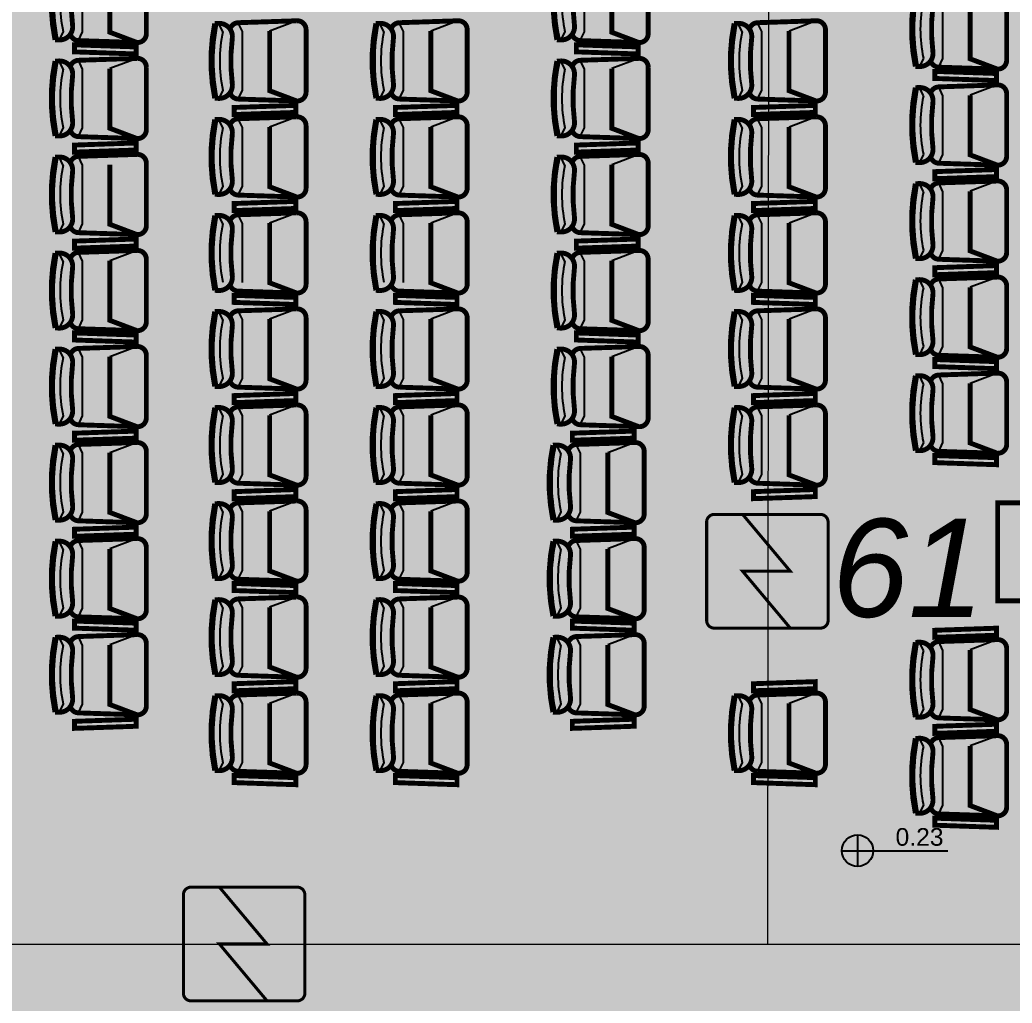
# Model space of a CAD drawing. Header units: metres. Extents: x -331 to 2982, y 362 to 2539.
# Drawn here: x 878.16 to 884.23, y 930.3 to 936.32 of the extents above; entities that cross this region are included whole.
import ezdxf

# ---------------------------------------------------------------- set-up
doc = ezdxf.new("R2010")
doc.units = ezdxf.units.M
doc.layers.add('_salas', color=251, linetype='Continuous', plot=False)
for name, color, linetype in [('DET. FUMAÇA', 1, 'Continuous'), ('Div', 251, 'Continuous'), ('Pis', 251, 'Continuous')]:
    doc.layers.add(name, color=color, linetype=linetype)
doc.styles.add('ALESP1', font='arial.ttf')
doc.styles.add('X3G_ENTITY_14169A0B', font='arial.ttf', dxfattribs={"height": 0.6})

# ---------------------------------------------------------------- blocks, each defined once
blk = doc.blocks.new('Detector de fumaça')
at = {"layer": 'DET. FUMAÇA', "linetype": 'Continuous', "lineweight": 15, "const_width": 0.0187}
blk.add_lwpolyline([(774.5995, 539.8158), (775.2491, 539.8158, -0.414214), (775.2958, 539.769), (775.2958, 539.1669, -0.414214), (775.2491, 539.1202), (774.5995, 539.1202, -0.414214), (774.5527, 539.1669), (774.5527, 539.769, -0.414214)], format="xyb", close=True, dxfattribs=at)
blk.add_lwpolyline([(774.773, 539.8158), (775.0645, 539.468), (774.773, 539.468), (775.0645, 539.1202)], dxfattribs=at)

msp = doc.modelspace()

# ---------------------------------------------------------------- hatches: boundary and pattern name
at = {"layer": '_salas', "transparency": 33554559}
h = msp.add_hatch(color=256, dxfattribs=at)
h.dxf.hatch_style = 1
h.paths.add_polyline_path([(895.2162, 949.3861), (890.2562, 949.3861), (890.2562, 949.1861), (891.5962, 949.1861), (891.5962, 947.7111, -1.003891), (891.5962, 942.5612), (891.5962, 941.3861), (875.3562, 941.3861), (875.3562, 916.6361), (875.3562, 909.3916), (875.3562, 905.9261), (895.2162, 905.9261)])
h.paths.add_polyline_path([(882.3062, 925.8361), (878.1562, 925.8361), (878.1562, 929.3361), (882.3062, 929.3361)], flags=16)
at = {"layer": 'Pis'}
h = msp.add_hatch(color=256, dxfattribs=at)
h.paths.add_polyline_path([(883.2814, 931.2326), (883.2814, 931.3286, 0.414214), (883.1854, 931.2326)])
h.paths.add_polyline_path([(883.2814, 931.1366, 0.414214), (883.3774, 931.2326), (883.2814, 931.2326)])

# ---------------------------------------------------------------- linework, layer by layer
at = {"layer": 'Div', "color": 150, "linetype": 'Continuous', "lineweight": 0}
for p, q in [((882.7382, 938.7436), (882.7297, 930.6616)), ((876.7931, 930.6616), (891.0294, 930.6616))]:
    msp.add_line(p, q, dxfattribs=at)
at = {"layer": 'Pis'}
for p, q in [((878.5403, 936.2423), (878.5403, 936.6018)), ((881.6107, 936.2423), (881.6107, 936.6018)), ((883.8039, 936.0797), (883.8039, 936.4392)), ((879.8503, 936.3098), (879.6843, 936.247)), ((880.8361, 936.3098), (880.6701, 936.247)), ((883.028, 936.3098), (882.8621, 936.247)), ((878.4205, 936.2436), (878.3959, 936.1925)), ((878.5144, 936.1885), (878.5403, 936.2423)), ((879.3976, 936.2429), (879.373, 936.2941)), ((879.5174, 936.2442), (879.4915, 936.298)), ((879.5174, 935.8847), (879.5174, 936.2442)), ((880.3834, 936.2429), (880.3589, 936.2941)), ((880.5032, 936.2442), (880.4774, 936.298)), ((880.5032, 935.8847), (880.5032, 936.2442)), ((881.4909, 936.2436), (881.4664, 936.1925)), ((881.5849, 936.1885), (881.6107, 936.2423)), ((882.5753, 936.2429), (882.5508, 936.2941)), ((882.6951, 936.2442), (882.6693, 936.298)), ((882.6951, 935.8847), (882.6951, 936.2442)), ((878.4205, 936.0129), (878.3959, 936.0641)), ((878.5403, 936.0142), (878.5144, 936.068)), ((878.8732, 936.0798), (878.7072, 936.017)), ((881.4909, 936.0129), (881.4664, 936.0641)), ((881.6107, 936.0142), (881.5849, 936.068)), ((881.9436, 936.0798), (881.7776, 936.017)), ((883.6841, 936.0809), (883.6596, 936.0298)), ((883.7781, 936.0259), (883.8039, 936.0797)), ((878.5403, 935.6547), (878.5403, 936.0142)), ((881.6107, 935.6547), (881.6107, 936.0142)), ((879.3976, 935.886), (879.373, 935.8349)), ((879.4915, 935.831), (879.5174, 935.8847)), ((880.3834, 935.886), (880.3589, 935.8349)), ((880.4774, 935.831), (880.5032, 935.8847)), ((882.5753, 935.886), (882.5508, 935.8349)), ((882.6693, 935.831), (882.6951, 935.8847)), ((883.6841, 935.8503), (883.6596, 935.9014)), ((883.8039, 935.8516), (883.7781, 935.9053)), ((884.1368, 935.9172), (883.9708, 935.8544)), ((883.8039, 935.4921), (883.8039, 935.8516)), ((879.3976, 935.6554), (879.373, 935.7065)), ((879.5174, 935.6566), (879.4915, 935.7104)), ((879.8503, 935.7222), (879.6843, 935.6595)), ((880.3834, 935.6554), (880.3589, 935.7065)), ((880.5032, 935.6566), (880.4774, 935.7104)), ((880.8361, 935.7222), (880.6701, 935.6595)), ((882.5753, 935.6554), (882.5508, 935.7065)), ((882.6951, 935.6566), (882.6693, 935.7104)), ((883.028, 935.7222), (882.8621, 935.6595)), ((878.4205, 935.656), (878.3959, 935.6049)), ((878.5144, 935.601), (878.5403, 935.6547)), ((879.5174, 935.2972), (879.5174, 935.6566)), ((880.5032, 935.2972), (880.5032, 935.6566)), ((881.4909, 935.656), (881.4664, 935.6049)), ((881.5849, 935.601), (881.6107, 935.6547)), ((882.6951, 935.2972), (882.6951, 935.6566)), ((878.4205, 935.4254), (878.3959, 935.4765)), ((878.5403, 935.4266), (878.5144, 935.4804)), ((881.4909, 935.4254), (881.4664, 935.4765)), ((881.6107, 935.4266), (881.5849, 935.4804)), ((881.9436, 935.4922), (881.7776, 935.4295)), ((883.6841, 935.4934), (883.6596, 935.4422)), ((883.7781, 935.4383), (883.8039, 935.4921)), ((878.5403, 935.0672), (878.5403, 935.4266)), ((881.6107, 935.0672), (881.6107, 935.4266)), ((884.1368, 935.3296), (883.9708, 935.2668)), ((879.3976, 935.2984), (879.373, 935.2473)), ((879.4915, 935.2434), (879.5174, 935.2972)), ((880.3834, 935.2984), (880.3589, 935.2473)), ((880.4774, 935.2434), (880.5032, 935.2972)), ((882.5753, 935.2984), (882.5508, 935.2473)), ((882.6693, 935.2434), (882.6951, 935.2972)), ((883.6841, 935.2627), (883.6596, 935.3139)), ((883.8039, 935.264), (883.7781, 935.3178)), ((883.8039, 934.9045), (883.8039, 935.264)), ((879.3976, 935.0678), (879.373, 935.1189)), ((879.5174, 935.0691), (879.4915, 935.1228)), ((879.8503, 935.1347), (879.6843, 935.0719)), ((880.3834, 935.0678), (880.3589, 935.1189)), ((880.5032, 935.0691), (880.4774, 935.1228)), ((880.8361, 935.1347), (880.6701, 935.0719)), ((882.5753, 935.0678), (882.5508, 935.1189)), ((882.6951, 935.0691), (882.6693, 935.1228)), ((883.028, 935.1347), (882.8621, 935.0719)), ((878.4205, 935.0684), (878.3959, 935.0173)), ((878.5144, 935.0134), (878.5403, 935.0672)), ((879.5174, 934.7096), (879.5174, 935.0691)), ((880.5032, 934.7096), (880.5032, 935.0691)), ((881.4909, 935.0684), (881.4664, 935.0173)), ((881.5849, 935.0134), (881.6107, 935.0672)), ((882.6951, 934.7096), (882.6951, 935.0691)), ((878.8732, 934.9047), (878.7072, 934.8419)), ((881.9436, 934.9047), (881.7776, 934.8419)), ((883.6841, 934.9058), (883.6596, 934.8547)), ((883.7781, 934.8508), (883.8039, 934.9045)), ((878.4205, 934.8378), (878.3959, 934.8889)), ((878.5403, 934.8391), (878.5144, 934.8928)), ((881.4909, 934.8378), (881.4664, 934.8889)), ((881.6107, 934.8391), (881.5849, 934.8928)), ((878.5403, 934.4796), (878.5403, 934.8391)), ((881.6107, 934.4796), (881.6107, 934.8391)), ((883.6841, 934.6752), (883.6596, 934.7263)), ((883.8039, 934.6764), (883.7781, 934.7302)), ((884.1368, 934.742), (883.9708, 934.6792)), ((882.5753, 934.7109), (882.5508, 934.6597)), ((882.6693, 934.6558), (882.6951, 934.7096)), ((883.8039, 934.3169), (883.8039, 934.6764)), ((879.8503, 934.5471), (879.6843, 934.4843)), ((880.8361, 934.5471), (880.6701, 934.4843)), ((883.028, 934.5471), (882.8621, 934.4843)), ((878.4205, 934.4809), (878.3959, 934.4297)), ((878.5144, 934.4258), (878.5403, 934.4796)), ((879.3976, 934.4802), (879.373, 934.5313)), ((879.5174, 934.4815), (879.4915, 934.5353)), ((879.5174, 934.122), (879.5174, 934.4815)), ((880.3834, 934.4802), (880.3589, 934.5313)), ((880.5032, 934.4815), (880.4774, 934.5353)), ((880.5032, 934.122), (880.5032, 934.4815)), ((881.4909, 934.4809), (881.4664, 934.4297)), ((881.5849, 934.4258), (881.6107, 934.4796)), ((882.5753, 934.4802), (882.5508, 934.5313)), ((882.6951, 934.4815), (882.6693, 934.5353)), ((882.6951, 934.122), (882.6951, 934.4815)), ((878.4205, 934.2502), (878.3959, 934.3013)), ((878.5403, 934.2515), (878.5144, 934.3053)), ((878.8732, 934.3171), (878.7072, 934.2543)), ((881.4909, 934.2502), (881.4664, 934.3013)), ((881.6107, 934.2515), (881.5849, 934.3053)), ((881.9436, 934.3171), (881.7776, 934.2543)), ((883.6841, 934.3182), (883.6596, 934.2671)), ((883.7781, 934.2632), (883.8039, 934.3169)), ((878.5403, 933.892), (878.5403, 934.2515)), ((881.6107, 933.892), (881.6107, 934.2515)), ((879.3976, 934.1233), (879.373, 934.0722)), ((879.4915, 934.0683), (879.5174, 934.122)), ((880.3834, 934.1233), (880.3589, 934.0722)), ((880.4774, 934.0683), (880.5032, 934.122)), ((882.5753, 934.1233), (882.5508, 934.0722)), ((882.6693, 934.0683), (882.6951, 934.122)), ((883.6841, 934.0876), (883.6596, 934.1387)), ((883.8039, 934.0889), (883.7781, 934.1426)), ((884.1368, 934.1545), (883.9708, 934.0917)), ((883.8039, 933.7294), (883.8039, 934.0889)), ((879.3976, 933.8927), (879.373, 933.9438)), ((879.5174, 933.8939), (879.4915, 933.9477)), ((879.8503, 933.9595), (879.6843, 933.8967)), ((880.3834, 933.8927), (880.3589, 933.9438)), ((880.5032, 933.8939), (880.4774, 933.9477)), ((880.8361, 933.9595), (880.6701, 933.8967)), ((882.5753, 933.8927), (882.5508, 933.9438)), ((882.6951, 933.8939), (882.6693, 933.9477)), ((883.028, 933.9595), (882.8621, 933.8967)), ((878.4205, 933.8933), (878.3959, 933.8422)), ((878.5144, 933.8383), (878.5403, 933.892)), ((879.5174, 933.5344), (879.5174, 933.8939)), ((880.5032, 933.5344), (880.5032, 933.8939)), ((881.4909, 933.8933), (881.4664, 933.8422)), ((881.5849, 933.8383), (881.6107, 933.892)), ((882.6951, 933.5344), (882.6951, 933.8939)), ((878.4205, 933.6627), (878.3959, 933.7138)), ((878.5403, 933.6639), (878.5144, 933.7177)), ((878.8732, 933.7295), (878.7072, 933.6667)), ((881.4666, 933.6627), (881.442, 933.7138)), ((881.5863, 933.6639), (881.5605, 933.7177)), ((881.9192, 933.7295), (881.7533, 933.6667)), ((883.6841, 933.7306), (883.6596, 933.6795)), ((883.7781, 933.6756), (883.8039, 933.7294)), ((878.5403, 933.3044), (878.5403, 933.6639)), ((881.5863, 933.3044), (881.5863, 933.6639)), ((879.3976, 933.5357), (879.373, 933.4846)), ((879.4915, 933.4807), (879.5174, 933.5344)), ((880.3834, 933.5357), (880.3589, 933.4846)), ((880.4774, 933.4807), (880.5032, 933.5344)), ((882.5753, 933.5357), (882.5508, 933.4846)), ((882.6693, 933.4807), (882.6951, 933.5344)), ((879.3976, 933.3051), (879.373, 933.3562)), ((879.5174, 933.3064), (879.4915, 933.3601)), ((879.8503, 933.372), (879.6843, 933.3092)), ((880.3834, 933.3051), (880.3589, 933.3562)), ((880.5032, 933.3064), (880.4774, 933.3601)), ((880.8361, 933.372), (880.6701, 933.3092)), ((878.4205, 933.3057), (878.3959, 933.2546)), ((878.5144, 933.2507), (878.5403, 933.3044)), ((879.5174, 932.9469), (879.5174, 933.3064)), ((880.5032, 932.9469), (880.5032, 933.3064)), ((881.4666, 933.3057), (881.442, 933.2546)), ((881.5605, 933.2507), (881.5863, 933.3044)), ((878.4205, 933.0751), (878.3959, 933.1262)), ((878.5403, 933.0764), (878.5144, 933.1301)), ((878.8732, 933.142), (878.7072, 933.0792)), ((881.4666, 933.0751), (881.442, 933.1262)), ((881.5863, 933.0764), (881.5605, 933.1301)), ((881.9192, 933.142), (881.7533, 933.0792)), ((878.5403, 932.7169), (878.5403, 933.0764)), ((881.5863, 932.7169), (881.5863, 933.0764)), ((879.3976, 932.9481), (879.373, 932.897)), ((879.4915, 932.8931), (879.5174, 932.9469)), ((880.3834, 932.9481), (880.3589, 932.897)), ((880.4774, 932.8931), (880.5032, 932.9469)), ((879.8503, 932.7844), (879.6843, 932.7216)), ((880.8361, 932.7844), (880.6701, 932.7216)), ((878.4205, 932.7181), (878.3959, 932.667)), ((879.3976, 932.7175), (879.373, 932.7686)), ((879.5174, 932.7188), (879.4915, 932.7726)), ((879.5174, 932.3593), (879.5174, 932.7188)), ((880.3834, 932.7175), (880.3589, 932.7686)), ((880.5032, 932.7188), (880.4774, 932.7726)), ((880.5032, 932.3593), (880.5032, 932.7188)), ((881.4666, 932.7181), (881.442, 932.667)), ((878.5144, 932.6631), (878.5403, 932.7169)), ((881.5605, 932.6631), (881.5863, 932.7169)), ((878.4205, 932.4875), (878.3959, 932.5386)), ((878.5403, 932.4888), (878.5144, 932.5426)), ((878.8732, 932.5544), (878.7072, 932.4916)), ((881.4666, 932.4875), (881.442, 932.5386)), ((881.5863, 932.4888), (881.5605, 932.5426)), ((881.9192, 932.5544), (881.7533, 932.4916)), ((883.7377, 932.5938), (883.7377, 932.5938)), ((878.5403, 932.1293), (878.5403, 932.4888)), ((881.5863, 932.1293), (881.5863, 932.4888)), ((883.6841, 932.4569), (883.6596, 932.508)), ((883.8039, 932.4582), (883.7781, 932.5119)), ((884.1368, 932.5238), (883.9708, 932.461)), ((883.8039, 932.0987), (883.8039, 932.4582)), ((879.3976, 932.3606), (879.373, 932.3095)), ((879.4915, 932.3056), (879.5174, 932.3593)), ((880.3834, 932.3606), (880.3589, 932.3095)), ((880.4774, 932.3056), (880.5032, 932.3593)), ((879.3976, 932.13), (879.373, 932.1811)), ((879.5174, 932.1312), (879.4915, 932.185)), ((879.8503, 932.1968), (879.6843, 932.134)), ((880.3834, 932.13), (880.3589, 932.1811)), ((880.5032, 932.1312), (880.4774, 932.185)), ((880.8361, 932.1968), (880.6701, 932.134)), ((882.5753, 932.13), (882.5508, 932.1811)), ((882.6951, 932.1312), (882.6693, 932.185)), ((883.028, 932.1968), (882.8621, 932.134)), ((878.4205, 932.1306), (878.3959, 932.0795)), ((878.5144, 932.0756), (878.5403, 932.1293)), ((879.5174, 931.7717), (879.5174, 932.1312)), ((880.5032, 931.7717), (880.5032, 932.1312)), ((881.4666, 932.1306), (881.442, 932.0795)), ((881.5605, 932.0756), (881.5863, 932.1293)), ((882.6951, 931.7717), (882.6951, 932.1312)), ((883.6841, 932.1), (883.6596, 932.0488)), ((883.7781, 932.0449), (883.8039, 932.0987)), ((884.1368, 931.9362), (883.9708, 931.8734)), ((883.6841, 931.8693), (883.6596, 931.9204)), ((883.8039, 931.8706), (883.7781, 931.9244)), ((883.8039, 931.5111), (883.8039, 931.8706)), ((879.3976, 931.773), (879.373, 931.7219)), ((879.4915, 931.718), (879.5174, 931.7717)), ((880.3834, 931.773), (880.3589, 931.7219)), ((880.4774, 931.718), (880.5032, 931.7717)), ((882.5753, 931.773), (882.5508, 931.7219)), ((882.6693, 931.718), (882.6951, 931.7717)), ((883.6841, 931.5124), (883.6596, 931.4613)), ((883.7781, 931.4574), (883.8039, 931.5111)), ((883.2814, 931.3286), (883.2814, 931.1366)), ((883.1855, 931.2326), (883.8347, 931.2326))]:
    msp.add_line(p, q, dxfattribs=at)
at = {"layer": 'Pis', "const_width": 0.03}
for points in [[(878.3713, 936.6508), (878.3959, 936.6516, -0.46106), (878.4788, 936.5608, 0.062207), (878.4788, 936.2833, -0.46106), (878.3959, 936.1925), (878.3713, 936.1933, -0.102212)], [(881.4417, 936.6508), (881.4664, 936.6516, -0.46106), (881.5493, 936.5608, 0.062207), (881.5493, 936.2833, -0.46106), (881.4664, 936.1925), (881.4417, 936.1933, -0.102212)], [(883.6349, 936.4882), (883.6596, 936.489, -0.46106), (883.7425, 936.3982, 0.062207), (883.7425, 936.1207, -0.46106), (883.6596, 936.0298), (883.6349, 936.0306, -0.102212)], [(879.3484, 936.2932), (879.373, 936.2941, -0.46106), (879.4559, 936.2032, 0.062207), (879.4559, 935.9257, -0.46106), (879.373, 935.8349), (879.3484, 935.8357, -0.102212)], [(880.3342, 936.2932), (880.3589, 936.2941, -0.46106), (880.4418, 936.2032, 0.062207), (880.4418, 935.9257, -0.46106), (880.3589, 935.8349), (880.3342, 935.8357, -0.102212)], [(882.5261, 936.2932), (882.5508, 936.2941, -0.46106), (882.6337, 936.2032, 0.062207), (882.6337, 935.9257, -0.46106), (882.5508, 935.8349), (882.5261, 935.8357, -0.102212)], [(878.3713, 936.0632), (878.3959, 936.0641, -0.46106), (878.4788, 935.9732, 0.062207), (878.4788, 935.6957, -0.46106), (878.3959, 935.6049), (878.3713, 935.6057, -0.102212)], [(881.4417, 936.0632), (881.4664, 936.0641, -0.46106), (881.5493, 935.9732, 0.062207), (881.5493, 935.6957, -0.46106), (881.4664, 935.6049), (881.4417, 935.6057, -0.102212)], [(883.6349, 935.9006), (883.6596, 935.9014, -0.46106), (883.7425, 935.8106, 0.062207), (883.7425, 935.5331, -0.46106), (883.6596, 935.4422), (883.6349, 935.4431, -0.102212)], [(879.3484, 935.7057), (879.373, 935.7065, -0.46106), (879.4559, 935.6157, 0.062207), (879.4559, 935.3382, -0.46106), (879.373, 935.2473), (879.3484, 935.2481, -0.102212)], [(880.3342, 935.7057), (880.3589, 935.7065, -0.46106), (880.4418, 935.6157, 0.062207), (880.4418, 935.3382, -0.46106), (880.3589, 935.2473), (880.3342, 935.2481, -0.102212)], [(882.5261, 935.7057), (882.5508, 935.7065, -0.46106), (882.6337, 935.6157, 0.062207), (882.6337, 935.3382, -0.46106), (882.5508, 935.2473), (882.5261, 935.2481, -0.102212)], [(878.3713, 935.4757), (878.3959, 935.4765, -0.46106), (878.4788, 935.3857, 0.062207), (878.4788, 935.1082, -0.46106), (878.3959, 935.0173), (878.3713, 935.0181, -0.102212)], [(881.4417, 935.4757), (881.4664, 935.4765, -0.46106), (881.5493, 935.3857, 0.062207), (881.5493, 935.1082, -0.46106), (881.4664, 935.0173), (881.4417, 935.0181, -0.102212)], [(883.6349, 935.313), (883.6596, 935.3139, -0.46106), (883.7425, 935.223, 0.062207), (883.7425, 934.9455, -0.46106), (883.6596, 934.8547), (883.6349, 934.8555, -0.102212)], [(879.3484, 935.1181), (879.373, 935.1189, -0.46106), (879.4559, 935.0281, 0.062207), (879.4559, 934.7506, -0.46106), (879.373, 934.6597), (879.3484, 934.6606, -0.102212)], [(880.3342, 935.1181), (880.3589, 935.1189, -0.46106), (880.4418, 935.0281, 0.062207), (880.4418, 934.7506, -0.46106), (880.3589, 934.6597), (880.3342, 934.6606, -0.102212)], [(882.5261, 935.1181), (882.5508, 935.1189, -0.46106), (882.6337, 935.0281, 0.062207), (882.6337, 934.7506, -0.46106), (882.5508, 934.6597), (882.5261, 934.6606, -0.102212)], [(878.3713, 934.8881), (878.3959, 934.8889, -0.46106), (878.4788, 934.7981, 0.062207), (878.4788, 934.5206, -0.46106), (878.3959, 934.4297), (878.3713, 934.4306, -0.102212)], [(881.4417, 934.8881), (881.4664, 934.8889, -0.46106), (881.5493, 934.7981, 0.062207), (881.5493, 934.5206, -0.46106), (881.4664, 934.4297), (881.4417, 934.4306, -0.102212)], [(883.6349, 934.7255), (883.6596, 934.7263, -0.46106), (883.7425, 934.6354, 0.062207), (883.7425, 934.3579, -0.46106), (883.6596, 934.2671), (883.6349, 934.2679, -0.102212)], [(879.3484, 934.5305), (879.373, 934.5313, -0.46106), (879.4559, 934.4405, 0.062207), (879.4559, 934.163, -0.46106), (879.373, 934.0722), (879.3484, 934.073, -0.102212)], [(880.3342, 934.5305), (880.3589, 934.5313, -0.46106), (880.4418, 934.4405, 0.062207), (880.4418, 934.163, -0.46106), (880.3589, 934.0722), (880.3342, 934.073, -0.102212)], [(882.5261, 934.5305), (882.5508, 934.5313, -0.46106), (882.6337, 934.4405, 0.062207), (882.6337, 934.163, -0.46106), (882.5508, 934.0722), (882.5261, 934.073, -0.102212)], [(878.3713, 934.3005), (878.3959, 934.3013, -0.46106), (878.4788, 934.2105, 0.062207), (878.4788, 933.933, -0.46106), (878.3959, 933.8422), (878.3713, 933.843, -0.102212)], [(881.4417, 934.3005), (881.4664, 934.3013, -0.46106), (881.5493, 934.2105, 0.062207), (881.5493, 933.933, -0.46106), (881.4664, 933.8422), (881.4417, 933.843, -0.102212)], [(883.6349, 934.1379), (883.6596, 934.1387, -0.46106), (883.7425, 934.0479, 0.062207), (883.7425, 933.7704, -0.46106), (883.6596, 933.6795), (883.6349, 933.6804, -0.102212)], [(879.3484, 933.943), (879.373, 933.9438, -0.46106), (879.4559, 933.8529, 0.062207), (879.4559, 933.5754, -0.46106), (879.373, 933.4846), (879.3484, 933.4854, -0.102212)], [(880.3342, 933.943), (880.3589, 933.9438, -0.46106), (880.4418, 933.8529, 0.062207), (880.4418, 933.5754, -0.46106), (880.3589, 933.4846), (880.3342, 933.4854, -0.102212)], [(882.5261, 933.943), (882.5508, 933.9438, -0.46106), (882.6337, 933.8529, 0.062207), (882.6337, 933.5754, -0.46106), (882.5508, 933.4846), (882.5261, 933.4854, -0.102212)], [(878.3713, 933.713), (878.3959, 933.7138, -0.46106), (878.4788, 933.6229, 0.062207), (878.4788, 933.3454, -0.46106), (878.3959, 933.2546), (878.3713, 933.2554, -0.102212)], [(881.4173, 933.713), (881.442, 933.7138, -0.46106), (881.5249, 933.6229, 0.062207), (881.5249, 933.3454, -0.46106), (881.442, 933.2546), (881.4174, 933.2554, -0.102212)], [(879.3484, 933.3554), (879.373, 933.3562, -0.46106), (879.4559, 933.2654, 0.062207), (879.4559, 932.9879, -0.46106), (879.373, 932.897), (879.3484, 932.8978, -0.102212)], [(880.3342, 933.3554), (880.3589, 933.3562, -0.46106), (880.4418, 933.2654, 0.062207), (880.4418, 932.9879, -0.46106), (880.3589, 932.897), (880.3342, 932.8978, -0.102212)], [(878.3713, 933.1254), (878.3959, 933.1262, -0.46106), (878.4788, 933.0354, 0.062207), (878.4788, 932.7579, -0.46106), (878.3959, 932.667), (878.3713, 932.6678, -0.102212)], [(881.4173, 933.1254), (881.442, 933.1262, -0.46106), (881.5249, 933.0354, 0.062207), (881.5249, 932.7579, -0.46106), (881.442, 932.667), (881.4174, 932.6678, -0.102212)], [(879.3484, 932.7678), (879.373, 932.7686, -0.46106), (879.4559, 932.6778, 0.062207), (879.4559, 932.4003, -0.46106), (879.373, 932.3095), (879.3484, 932.3103, -0.102212)], [(880.3342, 932.7678), (880.3589, 932.7686, -0.46106), (880.4418, 932.6778, 0.062207), (880.4418, 932.4003, -0.46106), (880.3589, 932.3095), (880.3342, 932.3103, -0.102212)], [(878.3713, 932.5378), (878.3959, 932.5386, -0.46106), (878.4788, 932.4478, 0.062207), (878.4788, 932.1703, -0.46106), (878.3959, 932.0795), (878.3713, 932.0803, -0.102212)], [(881.4173, 932.5378), (881.442, 932.5386, -0.46106), (881.5249, 932.4478, 0.062207), (881.5249, 932.1703, -0.46106), (881.442, 932.0795), (881.4174, 932.0803, -0.102212)], [(883.6349, 932.5072), (883.6596, 932.508, -0.46106), (883.7425, 932.4172, 0.062207), (883.7425, 932.1397, -0.46106), (883.6596, 932.0488), (883.6349, 932.0497, -0.102212)], [(879.3484, 932.1803), (879.373, 932.1811, -0.46106), (879.4559, 932.0902, 0.062207), (879.4559, 931.8127, -0.46106), (879.373, 931.7219), (879.3484, 931.7227, -0.102212)], [(880.3342, 932.1803), (880.3589, 932.1811, -0.46106), (880.4418, 932.0902, 0.062207), (880.4418, 931.8127, -0.46106), (880.3589, 931.7219), (880.3342, 931.7227, -0.102212)], [(882.5261, 932.1803), (882.5508, 932.1811, -0.46106), (882.6337, 932.0902, 0.062207), (882.6337, 931.8127, -0.46106), (882.5508, 931.7219), (882.5261, 931.7227, -0.102212)], [(883.6349, 931.9196), (883.6596, 931.9204, -0.46106), (883.7425, 931.8296, 0.062207), (883.7425, 931.5521, -0.46106), (883.6596, 931.4613), (883.6349, 931.4621, -0.102212)]]:
    msp.add_lwpolyline(points, format="xyb", close=True, dxfattribs=at)
for points in [[(878.465, 936.2272, 0.320836), (878.5144, 936.1885), (878.8732, 936.1767, 0.430564), (878.9301, 936.2305), (878.9301, 936.6136, 0.430564), (878.8732, 936.6674), (878.5144, 936.6555, 0.320836), (878.465, 936.6169)], [(881.5355, 936.2272, 0.320836), (881.5849, 936.1885), (881.9436, 936.1767, 0.430564), (882.0005, 936.2305), (882.0005, 936.6136, 0.430564), (881.9436, 936.6674), (881.5849, 936.6555, 0.320836), (881.5355, 936.6169)], [(883.7287, 936.0645, 0.320836), (883.7781, 936.0259), (884.1368, 936.0141, 0.430564), (884.1937, 936.0679), (884.1937, 936.4509, 0.430564), (884.1368, 936.5047), (883.7781, 936.4929, 0.320836), (883.7287, 936.4543)], [(879.4421, 935.8696, 0.320836), (879.4915, 935.831), (879.8503, 935.8191, 0.430564), (879.9072, 935.873), (879.9072, 936.256, 0.430564), (879.8503, 936.3098), (879.4915, 936.298, 0.320836), (879.4421, 936.2593)], [(880.428, 935.8696, 0.320836), (880.4774, 935.831), (880.8361, 935.8191, 0.430564), (880.893, 935.873), (880.893, 936.256, 0.430564), (880.8361, 936.3098), (880.4774, 936.298, 0.320836), (880.428, 936.2593)], [(882.6199, 935.8696, 0.320836), (882.6693, 935.831), (883.028, 935.8191, 0.430564), (883.0849, 935.873), (883.0849, 936.256, 0.430564), (883.028, 936.3098), (882.6693, 936.298, 0.320836), (882.6199, 936.2593)], [(878.465, 935.6396, 0.320836), (878.5144, 935.601), (878.8732, 935.5891, 0.430564), (878.9301, 935.643), (878.9301, 936.026, 0.430564), (878.8732, 936.0798), (878.5144, 936.068, 0.320836), (878.465, 936.0293)], [(881.5355, 935.6396, 0.320836), (881.5849, 935.601), (881.9436, 935.5891, 0.430564), (882.0005, 935.643), (882.0005, 936.026, 0.430564), (881.9436, 936.0798), (881.5849, 936.068, 0.320836), (881.5355, 936.0293)], [(883.7287, 935.477, 0.320836), (883.7781, 935.4383), (884.1368, 935.4265, 0.430564), (884.1937, 935.4803), (884.1937, 935.8634, 0.430564), (884.1368, 935.9172), (883.7781, 935.9053, 0.320836), (883.7287, 935.8667)], [(879.4421, 935.282, 0.320836), (879.4915, 935.2434), (879.8503, 935.2316, 0.430564), (879.9072, 935.2854), (879.9072, 935.6684, 0.430564), (879.8503, 935.7222), (879.4915, 935.7104, 0.320836), (879.4421, 935.6718)], [(880.428, 935.282, 0.320836), (880.4774, 935.2434), (880.8361, 935.2316, 0.430564), (880.893, 935.2854), (880.893, 935.6684, 0.430564), (880.8361, 935.7222), (880.4774, 935.7104, 0.320836), (880.428, 935.6718)], [(882.6199, 935.282, 0.320836), (882.6693, 935.2434), (883.028, 935.2316, 0.430564), (883.0849, 935.2854), (883.0849, 935.6684, 0.430564), (883.028, 935.7222), (882.6693, 935.7104, 0.320836), (882.6199, 935.6718)], [(878.465, 935.052, 0.320836), (878.5144, 935.0134), (878.8732, 935.0016, 0.430564), (878.9301, 935.0554), (878.9301, 935.4384, 0.430564), (878.8732, 935.4922), (878.5144, 935.4804, 0.320836), (878.465, 935.4418)], [(881.5355, 935.052, 0.320836), (881.5849, 935.0134), (881.9436, 935.0016, 0.430564), (882.0005, 935.0554), (882.0005, 935.4384, 0.430564), (881.9436, 935.4922), (881.5849, 935.4804, 0.320836), (881.5355, 935.4418)], [(883.7287, 934.8894, 0.320836), (883.7781, 934.8508), (884.1368, 934.8389, 0.430564), (884.1937, 934.8927), (884.1937, 935.2758, 0.430564), (884.1368, 935.3296), (883.7781, 935.3178, 0.320836), (883.7287, 935.2791)], [(879.4421, 934.6945, 0.320836), (879.4915, 934.6558), (879.8503, 934.644, 0.430564), (879.9072, 934.6978), (879.9072, 935.0809, 0.430564), (879.8503, 935.1347), (879.4915, 935.1228, 0.320836), (879.4421, 935.0842)], [(880.428, 934.6945, 0.320836), (880.4774, 934.6558), (880.8361, 934.644, 0.430564), (880.893, 934.6978), (880.893, 935.0809, 0.430564), (880.8361, 935.1347), (880.4774, 935.1228, 0.320836), (880.428, 935.0842)], [(882.6199, 934.6945, 0.320836), (882.6693, 934.6558), (883.028, 934.644, 0.430564), (883.0849, 934.6978), (883.0849, 935.0809, 0.430564), (883.028, 935.1347), (882.6693, 935.1228, 0.320836), (882.6199, 935.0842)], [(878.465, 934.4645, 0.320836), (878.5144, 934.4258), (878.8732, 934.414, 0.430564), (878.9301, 934.4678), (878.9301, 934.8509, 0.430564), (878.8732, 934.9047), (878.5144, 934.8928, 0.320836), (878.465, 934.8542)], [(881.5355, 934.4645, 0.320836), (881.5849, 934.4258), (881.9436, 934.414, 0.430564), (882.0005, 934.4678), (882.0005, 934.8509, 0.430564), (881.9436, 934.9047), (881.5849, 934.8928, 0.320836), (881.5355, 934.8542)], [(883.7287, 934.3018, 0.320836), (883.7781, 934.2632), (884.1368, 934.2514, 0.430564), (884.1937, 934.3052), (884.1937, 934.6882, 0.430564), (884.1368, 934.742), (883.7781, 934.7302, 0.320836), (883.7287, 934.6916)], [(879.4421, 934.1069, 0.320836), (879.4915, 934.0683), (879.8503, 934.0564, 0.430564), (879.9072, 934.1102), (879.9072, 934.4933, 0.430564), (879.8503, 934.5471), (879.4915, 934.5353, 0.320836), (879.4421, 934.4966)], [(880.428, 934.1069, 0.320836), (880.4774, 934.0683), (880.8361, 934.0564, 0.430564), (880.893, 934.1102), (880.893, 934.4933, 0.430564), (880.8361, 934.5471), (880.4774, 934.5353, 0.320836), (880.428, 934.4966)], [(882.6199, 934.1069, 0.320836), (882.6693, 934.0683), (883.028, 934.0564, 0.430564), (883.0849, 934.1102), (883.0849, 934.4933, 0.430564), (883.028, 934.5471), (882.6693, 934.5353, 0.320836), (882.6199, 934.4966)], [(878.465, 933.8769, 0.320836), (878.5144, 933.8383), (878.8732, 933.8264, 0.430564), (878.9301, 933.8802), (878.9301, 934.2633, 0.430564), (878.8732, 934.3171), (878.5144, 934.3053, 0.320836), (878.465, 934.2666)], [(881.5355, 933.8769, 0.320836), (881.5849, 933.8383), (881.9436, 933.8264, 0.430564), (882.0005, 933.8802), (882.0005, 934.2633, 0.430564), (881.9436, 934.3171), (881.5849, 934.3053, 0.320836), (881.5355, 934.2666)], [(883.7287, 933.7143, 0.320836), (883.7781, 933.6756), (884.1368, 933.6638, 0.430564), (884.1937, 933.7176), (884.1937, 934.1006, 0.430564), (884.1368, 934.1545), (883.7781, 934.1426, 0.320836), (883.7287, 934.104)], [(879.4421, 933.5193, 0.320836), (879.4915, 933.4807), (879.8503, 933.4688, 0.430564), (879.9072, 933.5227), (879.9072, 933.9057, 0.430564), (879.8503, 933.9595), (879.4915, 933.9477, 0.320836), (879.4421, 933.9091)], [(880.428, 933.5193, 0.320836), (880.4774, 933.4807), (880.8361, 933.4688, 0.430564), (880.893, 933.5227), (880.893, 933.9057, 0.430564), (880.8361, 933.9595), (880.4774, 933.9477, 0.320836), (880.428, 933.9091)], [(882.6199, 933.5193, 0.320836), (882.6693, 933.4807), (883.028, 933.4688, 0.430564), (883.0849, 933.5227), (883.0849, 933.9057, 0.430564), (883.028, 933.9595), (882.6693, 933.9477, 0.320836), (882.6199, 933.9091)], [(878.465, 933.2893, 0.320836), (878.5144, 933.2507), (878.8732, 933.2388, 0.430564), (878.9301, 933.2927), (878.9301, 933.6757, 0.430564), (878.8732, 933.7295), (878.5144, 933.7177, 0.320836), (878.465, 933.6791)], [(881.5111, 933.2893, 0.320836), (881.5605, 933.2507), (881.9192, 933.2388, 0.430564), (881.9761, 933.2927), (881.9761, 933.6757, 0.430564), (881.9192, 933.7295), (881.5605, 933.7177, 0.320836), (881.5111, 933.6791)], [(879.4421, 932.9318, 0.320836), (879.4915, 932.8931), (879.8503, 932.8813, 0.430564), (879.9072, 932.9351), (879.9072, 933.3181, 0.430564), (879.8503, 933.372), (879.4915, 933.3601, 0.320836), (879.4421, 933.3215)], [(880.428, 932.9318, 0.320836), (880.4774, 932.8931), (880.8361, 932.8813, 0.430564), (880.893, 932.9351), (880.893, 933.3181, 0.430564), (880.8361, 933.372), (880.4774, 933.3601, 0.320836), (880.428, 933.3215)], [(878.465, 932.7018, 0.320836), (878.5144, 932.6631), (878.8732, 932.6513, 0.430564), (878.9301, 932.7051), (878.9301, 933.0881, 0.430564), (878.8732, 933.142), (878.5144, 933.1301, 0.320836), (878.465, 933.0915)], [(881.5111, 932.7018, 0.320836), (881.5605, 932.6631), (881.9192, 932.6513, 0.430564), (881.9761, 932.7051), (881.9761, 933.0881, 0.430564), (881.9192, 933.142), (881.5605, 933.1301, 0.320836), (881.5111, 933.0915)], [(879.4421, 932.3442, 0.320836), (879.4915, 932.3056), (879.8503, 932.2937, 0.430564), (879.9072, 932.3475), (879.9072, 932.7306, 0.430564), (879.8503, 932.7844), (879.4915, 932.7726, 0.320836), (879.4421, 932.7339)], [(880.428, 932.3442, 0.320836), (880.4774, 932.3056), (880.8361, 932.2937, 0.430564), (880.893, 932.3475), (880.893, 932.7306, 0.430564), (880.8361, 932.7844), (880.4774, 932.7726, 0.320836), (880.428, 932.7339)], [(878.465, 932.1142, 0.320836), (878.5144, 932.0756), (878.8732, 932.0637, 0.430564), (878.9301, 932.1175), (878.9301, 932.5006, 0.430564), (878.8732, 932.5544), (878.5144, 932.5426, 0.320836), (878.465, 932.5039)], [(881.5111, 932.1142, 0.320836), (881.5605, 932.0756), (881.9192, 932.0637, 0.430564), (881.9761, 932.1175), (881.9761, 932.5006, 0.430564), (881.9192, 932.5544), (881.5605, 932.5426, 0.320836), (881.5111, 932.5039)], [(883.7287, 932.0836, 0.320836), (883.7781, 932.0449), (884.1368, 932.0331, 0.430564), (884.1937, 932.0869), (884.1937, 932.47, 0.430564), (884.1368, 932.5238), (883.7781, 932.5119, 0.320836), (883.7287, 932.4733)], [(879.4421, 931.7566, 0.320836), (879.4915, 931.718), (879.8503, 931.7061, 0.430564), (879.9072, 931.76), (879.9072, 932.143, 0.430564), (879.8503, 932.1968), (879.4915, 932.185, 0.320836), (879.4421, 932.1463)], [(880.428, 931.7566, 0.320836), (880.4774, 931.718), (880.8361, 931.7061, 0.430564), (880.893, 931.76), (880.893, 932.143, 0.430564), (880.8361, 932.1968), (880.4774, 932.185, 0.320836), (880.428, 932.1463)], [(882.6199, 931.7566, 0.320836), (882.6693, 931.718), (883.028, 931.7061, 0.430564), (883.0849, 931.76), (883.0849, 932.143, 0.430564), (883.028, 932.1968), (882.6693, 932.185, 0.320836), (882.6199, 932.1463)], [(883.7287, 931.496, 0.320836), (883.7781, 931.4574), (884.1368, 931.4455, 0.430564), (884.1937, 931.4993), (884.1937, 931.8824, 0.430564), (884.1368, 931.9362), (883.7781, 931.9244, 0.320836), (883.7287, 931.8857)]]:
    msp.add_lwpolyline(points, format="xyb", dxfattribs=at)
for points in [[(878.8732, 936.1767), (878.7072, 936.2395), (878.7072, 936.6046)], [(881.9436, 936.1767), (881.7776, 936.2395), (881.7776, 936.6046)], [(884.1368, 936.0141), (883.9708, 936.0769), (883.9708, 936.442)], [(879.8503, 935.8191), (879.6843, 935.8819), (879.6843, 936.247)], [(880.8361, 935.8191), (880.6701, 935.8819), (880.6701, 936.247)], [(883.028, 935.8191), (882.8621, 935.8819), (882.8621, 936.247)], [(878.8732, 935.5891), (878.7072, 935.6519), (878.7072, 936.017)], [(881.9436, 935.5891), (881.7776, 935.6519), (881.7776, 936.017)], [(884.1368, 935.4265), (883.9708, 935.4893), (883.9708, 935.8544)], [(879.8503, 935.2316), (879.6843, 935.2944), (879.6843, 935.6595)], [(880.8361, 935.2316), (880.6701, 935.2944), (880.6701, 935.6595)], [(883.028, 935.2316), (882.8621, 935.2944), (882.8621, 935.6595)], [(878.8732, 935.0016), (878.7072, 935.0644), (878.7072, 935.4295)], [(881.9436, 935.0016), (881.7776, 935.0644), (881.7776, 935.4295)], [(884.1368, 934.8389), (883.9708, 934.9017), (883.9708, 935.2668)], [(879.8503, 934.644), (879.6843, 934.7068), (879.6843, 935.0719)], [(880.8361, 934.644), (880.6701, 934.7068), (880.6701, 935.0719)], [(883.028, 934.644), (882.8621, 934.7068), (882.8621, 935.0719)], [(878.8732, 934.414), (878.7072, 934.4768), (878.7072, 934.8419)], [(881.9436, 934.414), (881.7776, 934.4768), (881.7776, 934.8419)], [(884.1368, 934.2514), (883.9708, 934.3141), (883.9708, 934.6792)], [(879.8503, 934.0564), (879.6843, 934.1192), (879.6843, 934.4843)], [(880.8361, 934.0564), (880.6701, 934.1192), (880.6701, 934.4843)], [(883.028, 934.0564), (882.8621, 934.1192), (882.8621, 934.4843)], [(878.8732, 933.8264), (878.7072, 933.8892), (878.7072, 934.2543)], [(881.9436, 933.8264), (881.7776, 933.8892), (881.7776, 934.2543)], [(884.1368, 933.6638), (883.9708, 933.7266), (883.9708, 934.0917)], [(879.8503, 933.4688), (879.6843, 933.5316), (879.6843, 933.8967)], [(880.8361, 933.4688), (880.6701, 933.5316), (880.6701, 933.8967)], [(883.028, 933.4688), (882.8621, 933.5316), (882.8621, 933.8967)], [(878.8732, 933.2388), (878.7072, 933.3016), (878.7072, 933.6667)], [(881.9192, 933.2388), (881.7533, 933.3016), (881.7533, 933.6667)], [(879.8503, 932.8813), (879.6843, 932.9441), (879.6843, 933.3092)], [(880.8361, 932.8813), (880.6701, 932.9441), (880.6701, 933.3092)], [(878.8732, 932.6513), (878.7072, 932.7141), (878.7072, 933.0792)], [(881.9192, 932.6513), (881.7533, 932.7141), (881.7533, 933.0792)], [(879.8503, 932.2937), (879.6843, 932.3565), (879.6843, 932.7216)], [(880.8361, 932.2937), (880.6701, 932.3565), (880.6701, 932.7216)], [(878.8732, 932.0637), (878.7072, 932.1265), (878.7072, 932.4916)], [(881.9192, 932.0637), (881.7533, 932.1265), (881.7533, 932.4916)], [(884.1368, 932.0331), (883.9708, 932.0959), (883.9708, 932.461)], [(879.8503, 931.7061), (879.6843, 931.7689), (879.6843, 932.134)], [(880.8361, 931.7061), (880.6701, 931.7689), (880.6701, 932.134)], [(883.028, 931.7061), (882.8621, 931.7689), (882.8621, 932.134)], [(884.1368, 931.4455), (883.9708, 931.5083), (883.9708, 931.8734)]]:
    msp.add_lwpolyline(points, dxfattribs=at)
for points in [[(878.868, 936.1067), (878.4904, 936.1196), (878.4904, 936.1627), (878.868, 936.1498)], [(878.868, 936.1067), (878.4904, 936.1196), (878.4904, 936.1627), (878.868, 936.1498)], [(881.9385, 936.1067), (881.5608, 936.1196), (881.5608, 936.1627), (881.9385, 936.1498)], [(881.9385, 936.1067), (881.5608, 936.1196), (881.5608, 936.1627), (881.9385, 936.1498)], [(884.1317, 935.9441), (883.754, 935.9569), (883.754, 936), (884.1317, 935.9872)], [(884.1317, 935.9441), (883.754, 935.9569), (883.754, 936), (884.1317, 935.9872)], [(879.8451, 935.7922), (879.4674, 935.7794), (879.4674, 935.7363), (879.8451, 935.7491)], [(880.831, 935.7922), (880.4533, 935.7794), (880.4533, 935.7363), (880.831, 935.7491)], [(883.0229, 935.7922), (882.6452, 935.7794), (882.6452, 935.7363), (883.0229, 935.7491)], [(878.868, 935.5622), (878.4904, 935.5494), (878.4904, 935.5063), (878.868, 935.5191)], [(881.9385, 935.5622), (881.5608, 935.5494), (881.5608, 935.5063), (881.9385, 935.5191)], [(884.1317, 935.3996), (883.754, 935.3868), (883.754, 935.3436), (884.1317, 935.3565)], [(879.8451, 935.2047), (879.4674, 935.1918), (879.4674, 935.1487), (879.8451, 935.1616)], [(880.831, 935.2047), (880.4533, 935.1918), (880.4533, 935.1487), (880.831, 935.1616)], [(883.0229, 935.2047), (882.6452, 935.1918), (882.6452, 935.1487), (883.0229, 935.1616)], [(878.868, 934.9747), (878.4904, 934.9618), (878.4904, 934.9187), (878.868, 934.9316)], [(881.9385, 934.9747), (881.5608, 934.9618), (881.5608, 934.9187), (881.9385, 934.9316)], [(884.1317, 934.812), (883.754, 934.7992), (883.754, 934.7561), (884.1317, 934.7689)], [(879.8451, 934.574), (879.4674, 934.5868), (879.4674, 934.63), (879.8451, 934.6171)], [(879.8451, 934.574), (879.4674, 934.5868), (879.4674, 934.63), (879.8451, 934.6171)], [(880.831, 934.574), (880.4533, 934.5868), (880.4533, 934.63), (880.831, 934.6171)], [(880.831, 934.574), (880.4533, 934.5868), (880.4533, 934.63), (880.831, 934.6171)], [(883.0229, 934.574), (882.6452, 934.5868), (882.6452, 934.63), (883.0229, 934.6171)], [(883.0229, 934.574), (882.6452, 934.5868), (882.6452, 934.63), (883.0229, 934.6171)], [(878.868, 934.344), (878.4904, 934.3568), (878.4904, 934.4), (878.868, 934.3871)], [(878.868, 934.344), (878.4904, 934.3568), (878.4904, 934.4), (878.868, 934.3871)], [(881.9385, 934.344), (881.5608, 934.3568), (881.5608, 934.4), (881.9385, 934.3871)], [(881.9385, 934.344), (881.5608, 934.3568), (881.5608, 934.4), (881.9385, 934.3871)], [(884.1317, 934.1813), (883.754, 934.1942), (883.754, 934.2373), (884.1317, 934.2245)], [(884.1317, 934.1813), (883.754, 934.1942), (883.754, 934.2373), (884.1317, 934.2245)], [(879.8451, 934.0295), (879.4674, 934.0167), (879.4674, 933.9736), (879.8451, 933.9864)], [(880.831, 934.0295), (880.4533, 934.0167), (880.4533, 933.9736), (880.831, 933.9864)], [(883.0229, 934.0295), (882.6452, 934.0167), (882.6452, 933.9736), (883.0229, 933.9864)], [(878.868, 933.7995), (878.4904, 933.7867), (878.4904, 933.7436), (878.868, 933.7564)], [(881.9141, 933.7995), (881.5364, 933.7867), (881.5364, 933.7436), (881.9141, 933.7564)], [(884.1317, 933.5938), (883.754, 933.6066), (883.754, 933.6498), (884.1317, 933.6369)], [(879.8451, 933.442), (879.4674, 933.4291), (879.4674, 933.386), (879.8451, 933.3988)], [(880.831, 933.442), (880.4533, 933.4291), (880.4533, 933.386), (880.831, 933.3988)], [(883.0229, 933.442), (882.6452, 933.4291), (882.6452, 933.386), (883.0229, 933.3988)], [(884.7386, 932.7611), (884.1386, 932.7611), (884.1386, 933.3611), (884.7386, 933.3611)], [(878.868, 933.212), (878.4904, 933.1991), (878.4904, 933.156), (878.868, 933.1688)], [(881.9141, 933.212), (881.5364, 933.1991), (881.5364, 933.156), (881.9141, 933.1688)], [(879.8451, 932.8113), (879.4674, 932.8241), (879.4674, 932.8673), (879.8451, 932.8544)], [(879.8451, 932.8113), (879.4674, 932.8241), (879.4674, 932.8673), (879.8451, 932.8544)], [(880.831, 932.8113), (880.4533, 932.8241), (880.4533, 932.8673), (880.831, 932.8544)], [(880.831, 932.8113), (880.4533, 932.8241), (880.4533, 932.8673), (880.831, 932.8544)], [(878.868, 932.5813), (878.4904, 932.5941), (878.4904, 932.6373), (878.868, 932.6244)], [(878.868, 932.5813), (878.4904, 932.5941), (878.4904, 932.6373), (878.868, 932.6244)], [(881.9141, 932.5813), (881.5364, 932.5941), (881.5364, 932.6373), (881.9141, 932.6244)], [(881.9141, 932.5813), (881.5364, 932.5941), (881.5364, 932.6373), (881.9141, 932.6244)], [(884.1317, 932.5938), (883.754, 932.5809), (883.754, 932.5378), (884.1317, 932.5507)], [(879.8451, 932.2668), (879.4674, 932.254), (879.4674, 932.2108), (879.8451, 932.2237)], [(880.831, 932.2668), (880.4533, 932.254), (880.4533, 932.2108), (880.831, 932.2237)], [(883.0229, 932.2668), (882.6452, 932.254), (882.6452, 932.2108), (883.0229, 932.2237)], [(878.868, 932.0368), (878.4904, 932.024), (878.4904, 931.9808), (878.868, 931.9937)], [(881.9141, 932.0368), (881.5364, 932.024), (881.5364, 931.9808), (881.9141, 931.9937)], [(884.1317, 932.0062), (883.754, 931.9933), (883.754, 931.9502), (884.1317, 931.9631)], [(879.8451, 931.6361), (879.4674, 931.649), (879.4674, 931.6921), (879.8451, 931.6793)], [(880.831, 931.6361), (880.4533, 931.649), (880.4533, 931.6921), (880.831, 931.6793)], [(883.0229, 931.6361), (882.6452, 931.649), (882.6452, 931.6921), (883.0229, 931.6793)], [(884.1317, 931.3755), (883.754, 931.3884), (883.754, 931.4315), (884.1317, 931.4186)]]:
    msp.add_lwpolyline(points, close=True, dxfattribs=at)
at = {"layer": 'Pis'}
msp.add_circle((883.2814, 931.2326), 0.096, dxfattribs=at)
for centre, radius, start, end in [((879.4749, 936.4221), 1.1109, 168.08873, 191.9159), ((882.5454, 936.4221), 1.1109, 168.08873, 191.9159), ((879.2632, 936.422), 0.8614, 168.04144, 191.95856), ((882.3336, 936.422), 0.8614, 168.04144, 191.95856), ((884.7386, 936.2594), 1.1109, 168.08873, 191.9159), ((884.5268, 936.2594), 0.8614, 168.04144, 191.95856), ((880.452, 936.0645), 1.1109, 168.08873, 191.9159), ((880.2402, 936.0645), 0.8614, 168.04144, 191.95856), ((881.4379, 936.0645), 1.1109, 168.08873, 191.9159), ((881.2261, 936.0645), 0.8614, 168.04144, 191.95856), ((883.6298, 936.0645), 1.1109, 168.08873, 191.9159), ((883.418, 936.0645), 0.8614, 168.04144, 191.95856), ((879.4749, 935.8345), 1.1109, 168.08873, 191.9159), ((882.5454, 935.8345), 1.1109, 168.08873, 191.9159), ((879.2632, 935.8345), 0.8614, 168.04144, 191.95856), ((882.3336, 935.8345), 0.8614, 168.04144, 191.95856), ((884.7386, 935.6719), 1.1109, 168.08873, 191.9159), ((884.5268, 935.6718), 0.8614, 168.04144, 191.95856), ((880.452, 935.4769), 1.1109, 168.08873, 191.9159), ((881.4379, 935.4769), 1.1109, 168.08873, 191.9159), ((883.6298, 935.4769), 1.1109, 168.08873, 191.9159), ((880.2402, 935.4769), 0.8614, 168.04144, 191.95856), ((881.2261, 935.4769), 0.8614, 168.04144, 191.95856), ((883.418, 935.4769), 0.8614, 168.04144, 191.95856), ((879.4749, 935.2469), 1.1109, 168.08873, 191.9159), ((882.5454, 935.2469), 1.1109, 168.08873, 191.9159), ((879.2632, 935.2469), 0.8614, 168.04144, 191.95856), ((882.3336, 935.2469), 0.8614, 168.04144, 191.95856), ((884.7386, 935.0843), 1.1109, 168.08873, 191.9159), ((884.5268, 935.0843), 0.8614, 168.04144, 191.95856), ((880.452, 934.8894), 1.1109, 168.08873, 191.9159), ((881.4379, 934.8894), 1.1109, 168.08873, 191.9159), ((883.6298, 934.8894), 1.1109, 168.08873, 191.9159), ((880.2402, 934.8893), 0.8614, 168.04144, 191.95856), ((881.2261, 934.8893), 0.8614, 168.04144, 191.95856), ((883.418, 934.8893), 0.8614, 168.04144, 191.95856), ((879.4749, 934.6594), 1.1109, 168.08873, 191.9159), ((882.5454, 934.6594), 1.1109, 168.08873, 191.9159), ((879.2632, 934.6593), 0.8614, 168.04144, 191.95856), ((882.3336, 934.6593), 0.8614, 168.04144, 191.95856), ((884.7386, 934.4967), 1.1109, 168.08873, 191.9159), ((884.5268, 934.4967), 0.8614, 168.04144, 191.95856), ((880.452, 934.3018), 1.1109, 168.08873, 191.9159), ((880.2402, 934.3018), 0.8614, 168.04144, 191.95856), ((881.4379, 934.3018), 1.1109, 168.08873, 191.9159), ((881.2261, 934.3018), 0.8614, 168.04144, 191.95856), ((883.6298, 934.3018), 1.1109, 168.08873, 191.9159), ((883.418, 934.3018), 0.8614, 168.04144, 191.95856), ((879.4749, 934.0718), 1.1109, 168.08873, 191.9159), ((882.5454, 934.0718), 1.1109, 168.08873, 191.9159), ((879.2632, 934.0718), 0.8614, 168.04144, 191.95856), ((882.3336, 934.0718), 0.8614, 168.04144, 191.95856), ((884.7386, 933.9092), 1.1109, 168.08873, 191.9159), ((884.5268, 933.9091), 0.8614, 168.04144, 191.95856), ((880.452, 933.7142), 1.1109, 168.08873, 191.9159), ((881.4379, 933.7142), 1.1109, 168.08873, 191.9159), ((883.6298, 933.7142), 1.1109, 168.08873, 191.9159), ((880.2402, 933.7142), 0.8614, 168.04144, 191.95856), ((881.2261, 933.7142), 0.8614, 168.04144, 191.95856), ((883.418, 933.7142), 0.8614, 168.04144, 191.95856), ((879.4749, 933.4842), 1.1109, 168.08873, 191.9159), ((882.521, 933.4842), 1.1109, 168.08873, 191.9159), ((879.2632, 933.4842), 0.8614, 168.04144, 191.95856), ((882.3092, 933.4842), 0.8614, 168.04144, 191.95856), ((880.452, 933.1267), 1.1109, 168.08873, 191.9159), ((881.4379, 933.1267), 1.1109, 168.08873, 191.9159), ((880.2402, 933.1266), 0.8614, 168.04144, 191.95856), ((881.2261, 933.1266), 0.8614, 168.04144, 191.95856), ((879.4749, 932.8967), 1.1109, 168.08873, 191.9159), ((882.521, 932.8967), 1.1109, 168.08873, 191.9159), ((879.2632, 932.8966), 0.8614, 168.04144, 191.95856), ((882.3092, 932.8966), 0.8614, 168.04144, 191.95856), ((880.452, 932.5391), 1.1109, 168.08873, 191.9159), ((881.4379, 932.5391), 1.1109, 168.08873, 191.9159), ((880.2402, 932.5391), 0.8614, 168.04144, 191.95856), ((881.2261, 932.5391), 0.8614, 168.04144, 191.95856), ((879.4749, 932.3091), 1.1109, 168.08873, 191.9159), ((882.521, 932.3091), 1.1109, 168.08873, 191.9159), ((879.2632, 932.3091), 0.8614, 168.04144, 191.95856), ((882.3092, 932.3091), 0.8614, 168.04144, 191.95856), ((884.7386, 932.2785), 1.1109, 168.08873, 191.9159), ((884.5268, 932.2784), 0.8614, 168.04144, 191.95856), ((880.452, 931.9515), 1.1109, 168.08873, 191.9159), ((881.4379, 931.9515), 1.1109, 168.08873, 191.9159), ((883.6298, 931.9515), 1.1109, 168.08873, 191.9159), ((880.2402, 931.9515), 0.8614, 168.04144, 191.95856), ((881.2261, 931.9515), 0.8614, 168.04144, 191.95856), ((883.418, 931.9515), 0.8614, 168.04144, 191.95856), ((884.7386, 931.6909), 1.1109, 168.08873, 191.9159), ((884.5268, 931.6909), 0.8614, 168.04144, 191.95856)]:
    msp.add_arc(centre, radius, start, end, dxfattribs=at)

# ---------------------------------------------------------------- block references
at = {"layer": 'DET. FUMAÇA', "linetype": 'Continuous', "lineweight": 0}
for p in [(107.8054, 393.474), (104.6041, 391.1936)]:
    msp.add_blockref('Detector de fumaça', p, dxfattribs=at)

# ---------------------------------------------------------------- texts
at = {"layer": 'Div', "color": 5, "linetype": 'Continuous', "lineweight": 0, "true_color": 0x0000ff, "insert": (883.1252, 933.2629), "char_height": 0.6, "attachment_point": 1, "style": 'X3G_ENTITY_14169A0B'}
msp.add_mtext_dynamic_manual_height_columns('{\\fArial|b0|i1|c0|p34;61}', width=13.318804, gutter_width=2.5, heights=[0], dxfattribs=at)
at = {"layer": 'Pis', "style": 'ALESP1'}
msp.add_text('0.23', height=0.108, dxfattribs=at).set_placement((883.5139, 931.2627))

doc.saveas('drawing.dxf')
